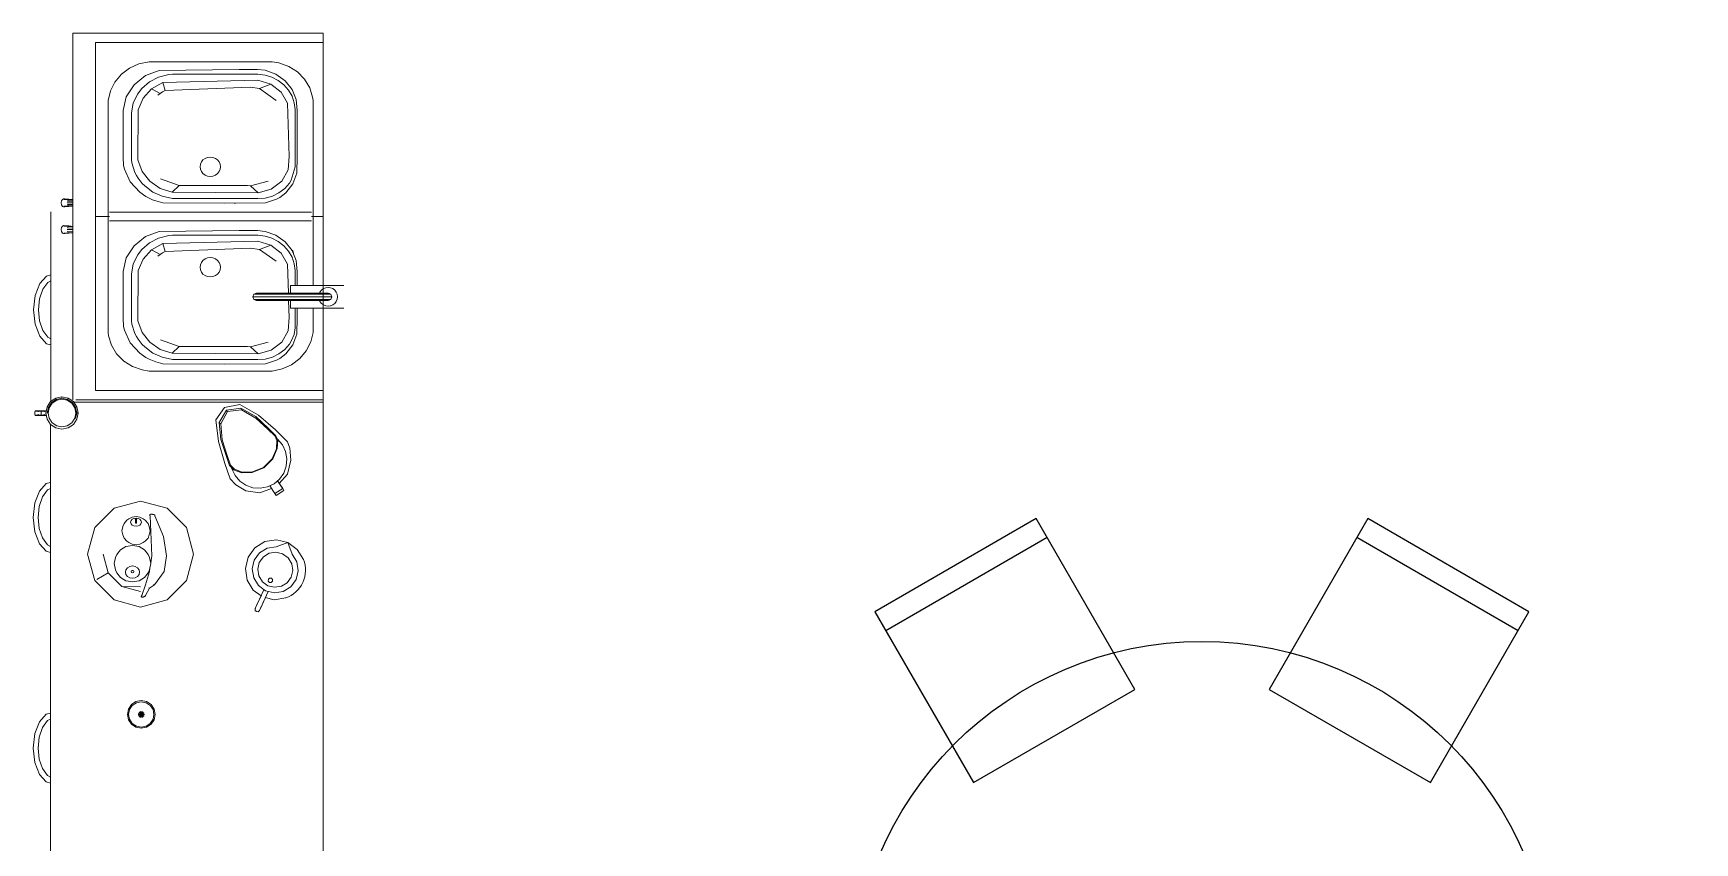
# Model space of a CAD drawing. Header units: millimetres. Extents: x 653176 to 972033, y 753746 to 925850.
# Drawn here: x 784274 to 788067, y 764545 to 766391 of the extents above; entities that cross this region are included whole.
import ezdxf

# ---------------------------------------------------------------- set-up
doc = ezdxf.new("R2010")
doc.units = ezdxf.units.MM
doc.header["$LTSCALE"] = 10
doc.layers.get('0').update_dxf_attribs({"color": 65, "lineweight": 25})
doc.layers.add('!обводка помещений', color=10, linetype='Continuous', lineweight=20)
doc.layers.add('Mebel', color=7, linetype='Continuous')

# ---------------------------------------------------------------- blocks, each defined once
blk = doc.blocks.new('m_131')
at = {"layer": '!обводка помещений', "lineweight": 13}
for p, q in [((-0.1, 3760), (-0.1, 204.8)), ((-622, 2098.6), (-622, 1097.2)), ((-647.6, 1895.6), (-632.4, 1912.7)), ((-640.5, 1882.4), (-629.1, 1898.1)), ((-632.4, 1912.7), (-622, 1915.4)), ((-629.1, 1898.1), (-622, 1901.7)), ((-661.6, 1835.5), (-657.9, 1868.3)), ((-657.9, 1868.3), (-647.6, 1895.6)), ((-650.4, 1835.5), (-647.8, 1860.6)), ((-647.8, 1860.6), (-640.5, 1882.4)), ((-657.9, 1802.6), (-661.6, 1835.5)), ((-647.8, 1810.4), (-650.4, 1835.5)), ((-647.6, 1775.4), (-657.9, 1802.6)), ((-640.5, 1788.5), (-647.8, 1810.4)), ((-629.1, 1772.8), (-640.5, 1788.5)), ((-437.3, 1781.2), (-427.1, 1788)), ((-426.1, 1785.6), (-435.5, 1779.3)), ((-427.1, 1788), (-415, 1790.4)), ((-415, 1787.8), (-426.1, 1785.6)), ((-415, 1790.4), (-402.9, 1788)), ((-403.9, 1785.6), (-415, 1787.8)), ((-394.5, 1779.3), (-403.9, 1785.6)), ((-402.9, 1788), (-392.6, 1781.2)), ((-632.4, 1758.2), (-647.6, 1775.4)), ((-632.4, 1758.2), (-622, 1755.6)), ((-622, 1769.2), (-629.1, 1772.8)), ((-446.6, 1758.8), (-444.2, 1770.9)), ((-444.2, 1746.7), (-446.6, 1758.8)), ((-444.2, 1770.9), (-437.3, 1781.2)), ((-437.3, 1736.4), (-444.2, 1746.7)), ((-444, 1758.8), (-441.7, 1769.9)), ((-441.7, 1747.7), (-444, 1758.8)), ((-435.5, 1779.3), (-441.7, 1769.9)), ((-435.5, 1738.3), (-441.7, 1747.7)), ((-422.3, 1758.8), (-415, 1758.8)), ((-415, 1758.8), (-421.7, 1761.6)), ((-421.7, 1756), (-415, 1758.8)), ((-415, 1758.8), (-420.1, 1764)), ((-420.1, 1753.6), (-415, 1758.8)), ((-415, 1758.8), (-417.8, 1765.5)), ((-417.8, 1752), (-415, 1758.8)), ((-415, 1758.8), (-415, 1766.1)), ((-412.2, 1765.5), (-415, 1758.8)), ((-415, 1758.8), (-409.8, 1764)), ((-408.2, 1761.6), (-415, 1758.8)), ((-415, 1758.8), (-407.7, 1758.8)), ((-415, 1758.8), (-408.2, 1756)), ((-415, 1758.8), (-409.8, 1753.6)), ((-415, 1758.8), (-412.2, 1752)), ((-415, 1758.8), (-415, 1751.5)), ((-394.5, 1779.3), (-388.2, 1769.9)), ((-388.2, 1747.7), (-394.5, 1738.3)), ((-392.6, 1781.2), (-385.7, 1770.9)), ((-385.7, 1746.7), (-392.6, 1736.4)), ((-386, 1758.8), (-388.2, 1769.9)), ((-386, 1758.8), (-388.2, 1747.7)), ((-385.7, 1770.9), (-383.3, 1758.8)), ((-383.3, 1758.8), (-385.7, 1746.7)), ((-427.1, 1729.6), (-437.3, 1736.4)), ((-426.1, 1732), (-435.5, 1738.3)), ((-415, 1727.2), (-427.1, 1729.6)), ((-415, 1729.8), (-426.1, 1732)), ((-403.9, 1732), (-415, 1729.8)), ((-402.9, 1729.6), (-415, 1727.2)), ((-394.5, 1738.3), (-403.9, 1732)), ((-392.6, 1736.4), (-402.9, 1729.6)), ((-155.1, 1521.4), (-152.3, 1524.3)), ((-155.1, 1521.4), (-154.9, 1517.4)), ((-154.9, 1517.4), (-135.1, 1474.2)), ((-154.9, 1517.4), (-154.6, 1516.7)), ((-152.3, 1524.3), (-148.3, 1524.5)), ((-148.3, 1524.5), (-145.4, 1521.8)), ((-145.4, 1521.8), (-143.1, 1516.9)), ((-144.7, 1520.2), (-141.1, 1512.6)), ((-521.3, 1453.4), (-477, 1497.7)), ((-521.3, 1453.4), (-477, 1497.7)), ((-477, 1497.7), (-416.5, 1513.9)), ((-477, 1497.7), (-416.5, 1513.9)), ((-416.5, 1513.9), (-356, 1497.7)), ((-416.5, 1513.9), (-356, 1497.7)), ((-414.9, 1489.6), (-414.7, 1490.5)), ((-414.7, 1489.6), (-414.9, 1489.6)), ((-414.9, 1489.6), (-414.6, 1488.6)), ((-414.7, 1490.5), (-414.4, 1490.9)), ((-414.3, 1490.5), (-414.7, 1490.5)), ((-414.7, 1490.5), (-414.7, 1489.2)), ((-414.7, 1489.2), (-414.3, 1489.6)), ((-414.7, 1489.2), (-414, 1487.6)), ((-414.6, 1488.6), (-414.4, 1488.5)), ((-414, 1487.6), (-414.6, 1488.6)), ((-414.6, 1488.6), (-414.4, 1488.6)), ((-414.4, 1490.9), (-414, 1491.2)), ((-414.3, 1490.5), (-414.1, 1490.9)), ((-413.8, 1490.5), (-414.3, 1490.5)), ((-414.3, 1489.6), (-413.8, 1490.5)), ((-414.3, 1489.6), (-414.3, 1490.5)), ((-413.8, 1489.9), (-414.3, 1489.6)), ((-414.3, 1489.6), (-413.7, 1488)), ((-414.1, 1490.9), (-413.8, 1490.5)), ((-414.1, 1488), (-413.5, 1487.6)), ((-414.1, 1488), (-413.9, 1487.6)), ((-413.7, 1488), (-414.1, 1488)), ((-414, 1491.2), (-412, 1491.5)), ((-414, 1487.6), (-405.6, 1463)), ((-413.9, 1487.6), (-414, 1487.6)), ((-412, 1491.5), (-413.9, 1491.2)), ((-413.7, 1489.6), (-413.9, 1489.6)), ((-413.5, 1487.6), (-413.9, 1487.6)), ((-413.8, 1490.5), (-413.7, 1489.6)), ((-413.7, 1491.2), (-412, 1491.5)), ((-412, 1491.5), (-413.5, 1491.2)), ((-412.8, 1487.6), (-413.5, 1487.6)), ((-413.5, 1486.1), (-412.3, 1486.1)), ((-412, 1491.5), (-412.7, 1491.2)), ((-412.3, 1491.2), (-412, 1491.5)), ((-410.7, 1491.2), (-412, 1491.5)), ((-412, 1491.5), (-410.9, 1491.2)), ((-411.5, 1491.2), (-412, 1491.5)), ((-412, 1491.5), (-410.7, 1491.2)), ((-412, 1491.5), (-411.1, 1491.2)), ((-412, 1491.5), (-411.9, 1491.2)), ((-410, 1490.9), (-410.7, 1491.2)), ((-410.7, 1491.2), (-409.9, 1490.9)), ((-410.5, 1490.2), (-409.7, 1490.2)), ((-410.4, 1490.8), (-409.6, 1490.5)), ((-410, 1490.9), (-408.7, 1490.5)), ((-409.7, 1490.2), (-409.4, 1490.2)), ((-408.7, 1490.5), (-406.7, 1489.6)), ((-406.9, 1489.6), (-408.2, 1489.9)), ((-406.9, 1489.6), (-407.9, 1489.6)), ((-407.1, 1489.7), (-406.9, 1489.6)), ((-406.9, 1489.6), (-405.7, 1487.6)), ((-406.7, 1489.6), (-406.9, 1489.6)), ((-406.7, 1489.6), (-406.8, 1489.5)), ((-405.7, 1487.6), (-406.7, 1489.6)), ((-406.1, 1488), (-406.5, 1488)), ((-406.3, 1487.6), (-406.1, 1488)), ((-406.3, 1487.6), (-405.7, 1487.6)), ((-405.7, 1487.6), (-406.1, 1488)), ((-405.7, 1487.6), (-396.4, 1470.7)), ((-356, 1497.7), (-311.8, 1453.4)), ((-356, 1497.7), (-311.7, 1453.4)), ((-159.3, 1475.3), (-141.5, 1488.2)), ((-154.6, 1516.7), (-153.9, 1515.1)), ((-150.9, 1508.7), (-140.7, 1486.4)), ((-143.1, 1516.9), (-125.4, 1478.4)), ((-140.1, 1510.2), (-135.8, 1500.9)), ((-131.8, 1492.3), (-111.7, 1497.1)), ((-131.1, 1476.6), (-111.1, 1481.4)), ((-111.7, 1497.1), (-85.3, 1493)), ((-111.1, 1481.4), (-90.8, 1478.1)), ((-537.5, 1392.9), (-521.3, 1453.4)), ((-537.5, 1392.9), (-521.3, 1453.4)), ((-516.8, 1450.8), (-490.5, 1435.6)), ((-490.5, 1435.6), (-459.2, 1466.9)), ((-470.9, 1435.7), (-462.5, 1446.7)), ((-462.5, 1446.7), (-449.9, 1454)), ((-459.2, 1466.9), (-416.5, 1478.3)), ((-459.2, 1466.9), (-416.5, 1467.9)), ((-449.9, 1454), (-435, 1456.6)), ((-449.9, 1439.3), (-446.4, 1443.8)), ((-446.4, 1443.8), (-441.2, 1446.9)), ((-441.2, 1446.9), (-435, 1448)), ((-435, 1456.6), (-420.1, 1454)), ((-435, 1448), (-428.9, 1446.9)), ((-428.9, 1446.9), (-423.6, 1443.8)), ((-423.6, 1443.8), (-420.1, 1439.3)), ((-420.1, 1454), (-407.5, 1446.7)), ((-407.5, 1446.7), (-399.1, 1435.7)), ((-405.6, 1463), (-396.4, 1432.6)), ((-397.4, 1470.3), (-396.4, 1470.7)), ((-396.4, 1470.7), (-384.5, 1463)), ((-384.5, 1463), (-387.6, 1463)), ((-384.5, 1463), (-362.5, 1432.6)), ((-311.8, 1453.4), (-295.6, 1392.9)), ((-311.7, 1453.4), (-295.5, 1392.9)), ((-177.4, 1426.2), (-173.2, 1452.5)), ((-173.2, 1452.5), (-159.3, 1475.3)), ((-161.6, 1426.8), (-158.4, 1447)), ((-158.4, 1447), (-147.7, 1464.5)), ((-149.1, 1427.2), (-146.6, 1442.7)), ((-147.7, 1464.5), (-131.1, 1476.6)), ((-146.6, 1442.7), (-138.5, 1456)), ((-138.5, 1456), (-125.8, 1465.2)), ((-125.8, 1465.2), (-110.6, 1468.8)), ((-122.3, 1457.5), (-125, 1454.5)), ((-125, 1454.5), (-124.8, 1450.5)), ((-124.8, 1450.5), (-121.9, 1447.8)), ((-118.2, 1457.6), (-122.3, 1457.5)), ((-121.9, 1447.8), (-117.9, 1447.9)), ((-115.3, 1454.9), (-118.2, 1457.6)), ((-117.9, 1447.9), (-115.1, 1450.9)), ((-115.1, 1450.9), (-115.3, 1454.9)), ((-110.6, 1468.8), (-95.2, 1466.4)), ((-95.2, 1466.4), (-81.8, 1458.2)), ((-90.8, 1478.1), (-73.3, 1467.4)), ((-81.8, 1458.2), (-72.7, 1445.5)), ((-73.3, 1467.4), (-61.3, 1450.8)), ((-72.7, 1445.5), (-69, 1430.3)), ((-61.3, 1450.8), (-56.5, 1430.8)), ((-490.5, 1435.6), (-501.9, 1392.9)), ((-477.1, 1414.8), (-473.9, 1428.8)), ((-473.9, 1400.8), (-477.1, 1414.8)), ((-473.9, 1428.8), (-470.9, 1435.7)), ((-451.1, 1433.9), (-449.9, 1439.3)), ((-449.9, 1428.6), (-451.1, 1433.9)), ((-446.4, 1424), (-449.9, 1428.6)), ((-441.2, 1421), (-446.4, 1424)), ((-435, 1419.9), (-441.2, 1421)), ((-437.3, 1434.9), (-438.2, 1432.9)), ((-438.2, 1432.9), (-437.3, 1431)), ((-438.2, 1432.9), (-438.2, 1432.3)), ((-435, 1435.7), (-437.3, 1434.9)), ((-437.3, 1431), (-435, 1430.2)), ((-437.3, 1431), (-437.3, 1430.3)), ((-432.8, 1434.9), (-435, 1435.7)), ((-435, 1430.2), (-432.8, 1431)), ((-435, 1430.2), (-435, 1429.5)), ((-428.9, 1421), (-435, 1419.9)), ((-431.9, 1432.9), (-432.8, 1434.9)), ((-432.8, 1431), (-431.9, 1432.9)), ((-432.8, 1431), (-432.8, 1430.3)), ((-431.9, 1432.9), (-431.9, 1432.3)), ((-423.6, 1424), (-428.9, 1421)), ((-420.1, 1428.6), (-423.6, 1424)), ((-420.1, 1439.3), (-418.9, 1433.9)), ((-418.9, 1433.9), (-420.1, 1428.6)), ((-399.1, 1435.7), (-396.1, 1428.8)), ((-396.4, 1432.6), (-395.3, 1425)), ((-396.1, 1428.8), (-392.9, 1414.8)), ((-392.9, 1414.8), (-396.1, 1400.8)), ((-393.4, 1412.8), (-390.9, 1396.8)), ((-362.5, 1432.6), (-357.3, 1396.8)), ((-171.2, 1400.2), (-177.4, 1426.2)), ((-156.9, 1406.8), (-161.6, 1426.8)), ((-144.8, 1390.2), (-156.9, 1406.8)), ((-145.5, 1412), (-149.1, 1427.2)), ((-136.3, 1399.4), (-145.5, 1412)), ((-71.5, 1414.9), (-79.7, 1401.6)), ((-69, 1430.3), (-71.5, 1414.9)), ((-59.7, 1410.5), (-70.5, 1393)), ((-56.5, 1430.8), (-59.7, 1410.5)), ((-44.9, 1405.1), (-58.9, 1382.3)), ((-657.9, 1342.1), (-647.6, 1369.4)), ((-647.6, 1369.4), (-632.4, 1386.5)), ((-640.5, 1356.2), (-629.1, 1371.9)), ((-632.4, 1386.5), (-622, 1389.2)), ((-629.1, 1371.9), (-622, 1375.5)), ((-521.3, 1332.4), (-537.5, 1392.9)), ((-521.3, 1332.4), (-537.5, 1392.9)), ((-470.9, 1393.9), (-473.9, 1400.8)), ((-462.5, 1382.9), (-470.9, 1393.9)), ((-449.9, 1375.6), (-462.5, 1382.9)), ((-435, 1373), (-449.9, 1375.6)), ((-448, 1363.5), (-443, 1366.7)), ((-443, 1366.7), (-435.7, 1370.4)), ((-435.7, 1370.4), (-427, 1371.7)), ((-420.1, 1375.6), (-435, 1373)), ((-427, 1371.7), (-418.3, 1370.4)), ((-407.5, 1382.9), (-420.1, 1375.6)), ((-418.3, 1370.4), (-410.9, 1366.7)), ((-410.9, 1366.7), (-406, 1363.5)), ((-399.1, 1393.9), (-407.5, 1382.9)), ((-396.1, 1400.8), (-399.1, 1393.9)), ((-390.9, 1396.8), (-394.9, 1305.6)), ((-357.3, 1396.8), (-364.4, 1352.5)), ((-295.6, 1392.9), (-311.8, 1332.4)), ((-295.5, 1392.9), (-311.7, 1332.4)), ((-155.5, 1378.6), (-171.2, 1400.2)), ((-132.8, 1364.6), (-155.5, 1378.6)), ((-127.3, 1379.4), (-144.8, 1390.2)), ((-123, 1391.2), (-136.3, 1399.4)), ((-107, 1376.2), (-127.3, 1379.4)), ((-107.5, 1388.7), (-123, 1391.2)), ((-92.3, 1392.4), (-107.5, 1388.7)), ((-80.5, 1366.6), (-107, 1376.2)), ((-80.5, 1366.6), (-106.4, 1360.4)), ((-79.7, 1401.6), (-92.3, 1392.4)), ((-70.5, 1393), (-80.5, 1366.6)), ((-58.9, 1382.3), (-80.5, 1366.6)), ((-661.6, 1309.3), (-657.9, 1342.1)), ((-650.4, 1309.3), (-647.8, 1334.4)), ((-647.8, 1334.4), (-640.5, 1356.2)), ((-477, 1288.1), (-521.3, 1332.4)), ((-477, 1288.1), (-521.3, 1332.4)), ((-459.1, 1339.6), (-456.7, 1348.9)), ((-456.7, 1330.3), (-459.1, 1339.6)), ((-456.7, 1348.9), (-454.4, 1356.3)), ((-454.4, 1323), (-456.7, 1330.3)), ((-454.4, 1356.3), (-448, 1363.5)), ((-435.7, 1326.7), (-431.7, 1328.7)), ((-431.7, 1328.7), (-427, 1329.4)), ((-427, 1329.4), (-422.3, 1328.7)), ((-422.3, 1328.7), (-418.3, 1326.7)), ((-406, 1363.5), (-399.6, 1356.3)), ((-399.6, 1356.3), (-397.3, 1348.9)), ((-397.3, 1330.3), (-399.6, 1323)), ((-397.3, 1348.9), (-394.9, 1339.6)), ((-394.9, 1339.6), (-397.3, 1330.3)), ((-364.4, 1352.5), (-383.9, 1305.6)), ((-311.8, 1332.4), (-356, 1288.1)), ((-311.7, 1332.4), (-356, 1288.1)), ((-106.4, 1360.4), (-132.8, 1364.6)), ((-657.9, 1276.4), (-661.6, 1309.3)), ((-647.8, 1284.2), (-650.4, 1309.3)), ((-448, 1315.7), (-454.4, 1323)), ((-443, 1312.6), (-448, 1315.7)), ((-435.7, 1308.9), (-443, 1312.6)), ((-439.3, 1320.2), (-438.3, 1323.7)), ((-438.3, 1316.6), (-439.3, 1320.2)), ((-438.3, 1323.7), (-435.7, 1326.7)), ((-435.7, 1313.6), (-438.3, 1316.6)), ((-431.7, 1311.6), (-435.7, 1313.6)), ((-427, 1307.6), (-435.7, 1308.9)), ((-427, 1310.9), (-431.7, 1311.6)), ((-428.6, 1312.3), (-428.1, 1314.5)), ((-428.1, 1312.6), (-428.6, 1312.3)), ((-428.6, 1312.3), (-428.1, 1311.9)), ((-428.1, 1320.6), (-428.5, 1322)), ((-428.1, 1322.8), (-427.8, 1321.1)), ((-427.9, 1318.7), (-428.1, 1320.6)), ((-428.1, 1314.5), (-427.9, 1316.7)), ((-427.8, 1314.8), (-428.1, 1312.6)), ((-428.1, 1312.6), (-427, 1312.7)), ((-428.1, 1311.9), (-427, 1311.8)), ((-427.9, 1316.7), (-427.9, 1318.7)), ((-427.8, 1321.1), (-427.6, 1319.1)), ((-427.6, 1317), (-427.8, 1314.8)), ((-427.6, 1319.1), (-427.6, 1317)), ((-427, 1312.7), (-427, 1323.1)), ((-427, 1312.7), (-425.8, 1312.6)), ((-427, 1311.8), (-425.8, 1311.9)), ((-422.3, 1311.6), (-427, 1310.9)), ((-418.3, 1308.9), (-427, 1307.6)), ((-426.3, 1319.1), (-426.2, 1321.1)), ((-426.3, 1317), (-426.3, 1319.1)), ((-426.2, 1314.8), (-426.3, 1317)), ((-426.2, 1321.1), (-425.9, 1322.8)), ((-425.8, 1312.6), (-426.2, 1314.8)), ((-426.1, 1318.7), (-425.8, 1320.6)), ((-426.1, 1316.7), (-426.1, 1318.7)), ((-425.8, 1314.5), (-426.1, 1316.7)), ((-425.8, 1320.6), (-425.5, 1322)), ((-425.4, 1312.3), (-425.8, 1314.5)), ((-425.8, 1312.6), (-425.4, 1312.3)), ((-425.8, 1311.9), (-425.4, 1312.3)), ((-418.3, 1313.6), (-422.3, 1311.6)), ((-418.3, 1326.7), (-415.6, 1323.7)), ((-415.6, 1316.6), (-418.3, 1313.6)), ((-410.9, 1312.6), (-418.3, 1308.9)), ((-415.6, 1323.7), (-414.7, 1320.2)), ((-414.7, 1320.2), (-415.6, 1316.6)), ((-406, 1315.7), (-410.9, 1312.6)), ((-399.6, 1323), (-406, 1315.7)), ((-395.3, 1305.6), (-395.4, 1303.7)), ((-395.4, 1303.7), (-395.3, 1305.6)), ((-395.4, 1303.7), (-395, 1303.4)), ((-395.3, 1305.6), (-395.3, 1305.6)), ((-395.3, 1305.6), (-395.3, 1305.6)), ((-395.1, 1303.4), (-395.1, 1303.1)), ((-394, 1302.8), (-395.1, 1303.1)), ((-395.1, 1303.1), (-394.5, 1302.6)), ((-394.5, 1302.6), (-393.8, 1302.6)), ((-394.5, 1302.6), (-394.3, 1302.5)), ((-394.2, 1302.4), (-394.3, 1302.5)), ((-394.3, 1302.5), (-394.2, 1302.4)), ((-393.7, 1302.2), (-394.2, 1302.4)), ((-393.7, 1302.2), (-393, 1302.1)), ((-393, 1302.1), (-393.7, 1302.2)), ((-393.5, 1302.2), (-393, 1302.1)), ((-393, 1302.1), (-393.1, 1302.2)), ((-393, 1302.1), (-389.6, 1302.2)), ((-391.6, 1302.2), (-393, 1302.1)), ((-393, 1302.1), (-391.1, 1302.2)), ((-393, 1302.1), (-392.7, 1302.2)), ((-389.6, 1302.2), (-388.2, 1302.5)), ((-388.5, 1302.6), (-389.1, 1302.5)), ((-387.5, 1302.6), (-388.3, 1302.5)), ((-386.9, 1302.8), (-387.5, 1302.6)), ((-386.2, 1303), (-386.9, 1302.8)), ((-386.2, 1303), (-385.1, 1303.5)), ((-384.7, 1303.7), (-385.2, 1303.5)), ((-384.8, 1303.8), (-384.7, 1303.7)), ((-384.7, 1303.8), (-384.4, 1303.9)), ((-384.7, 1303.7), (-384.7, 1303.8)), ((-384.4, 1303.9), (-383.7, 1305.6)), ((-383.7, 1305.6), (-384.2, 1305.6)), ((-647.6, 1249.2), (-657.9, 1276.4)), ((-640.5, 1262.3), (-647.8, 1284.2)), ((-629.1, 1246.6), (-640.5, 1262.3)), ((-416.5, 1271.9), (-477, 1288.1)), ((-416.5, 1271.9), (-477, 1288.1)), ((-356, 1288.1), (-416.5, 1271.9)), ((-356, 1288.1), (-416.5, 1271.9)), ((-176, 1248.6), (-144.5, 1253.1)), ((-144.5, 1253.1), (-117.4, 1243.4)), ((-109.9, 1255.1), (-121.3, 1237.4)), ((-107, 1259.5), (-109.9, 1255.1)), ((-109.9, 1255.1), (-92.2, 1243.7)), ((-89.4, 1248.1), (-107, 1259.5)), ((-632.4, 1232), (-647.6, 1249.2)), ((-632.4, 1232), (-622, 1229.4)), ((-622, 1243), (-629.1, 1246.6)), ((-224.1, 1186.5), (-211.9, 1221.5)), ((-211.9, 1221.5), (-199.4, 1235.2)), ((-200.7, 1213.6), (-189.8, 1226.4)), ((-199.4, 1235.2), (-176, 1248.6)), ((-189.8, 1226.4), (-176, 1235.9)), ((-176, 1235.9), (-160.3, 1241.5)), ((-160.3, 1241.5), (-143.5, 1242.8)), ((-143.5, 1242.8), (-127, 1239.8)), ((-127, 1239.8), (-111.9, 1232.6)), ((-121.3, 1237.4), (-119.5, 1236.2)), ((-111.9, 1232.6), (-99.1, 1221.8)), ((-103.7, 1226), (-105.5, 1227.2)), ((-92.2, 1243.7), (-103.7, 1226)), ((-95.1, 1239.2), (-103.7, 1226)), ((-103.7, 1226), (-100.5, 1230.8)), ((-81, 1210.5), (-100, 1231.6)), ((-99.1, 1221.8), (-89.6, 1208)), ((-92.2, 1243.7), (-95.1, 1239.2)), ((-93.3, 1242), (-92.2, 1243.7)), ((-92.2, 1243.7), (-89.4, 1248.1)), ((-239, 1136.3), (-224.1, 1186.5)), ((-213.8, 1190.8), (-221.5, 1167.8)), ((-218.8, 1167.7), (-211.5, 1190)), ((-204.2, 1200.7), (-213.8, 1190.8)), ((-211.5, 1190), (-202.1, 1199.5)), ((-208.3, 1196.5), (-207.9, 1198.4)), ((-207.9, 1198.4), (-200.7, 1213.6)), ((-185.8, 1207.3), (-204.2, 1200.7)), ((-202.1, 1199.5), (-184.4, 1205.9)), ((-161.8, 1207), (-185.8, 1207.3)), ((-184.4, 1205.9), (-161.4, 1205.6)), ((-135.4, 1196.2), (-161.8, 1207)), ((-161.4, 1205.6), (-135.9, 1195.2)), ((-135.9, 1195.2), (-116, 1175.3)), ((-114.8, 1175.6), (-135.4, 1196.2)), ((-89.6, 1208), (-84, 1192.2)), ((-84, 1192.2), (-82.7, 1175.4)), ((-73.3, 1178.6), (-81, 1210.5)), ((-76.2, 1151.6), (-73.3, 1178.6)), ((-221.5, 1167.8), (-233.1, 1131.2)), ((-230, 1132.5), (-218.8, 1167.7)), ((-116, 1175.3), (-106.5, 1152.8)), ((-105, 1152.3), (-114.8, 1175.6)), ((-106.5, 1152.8), (-105.2, 1133.8)), ((-103.6, 1132.6), (-105, 1152.3)), ((-92.9, 1143.8), (-103.7, 1131)), ((-85.7, 1158.9), (-92.9, 1143.8)), ((-82.7, 1175.4), (-85.7, 1158.9)), ((-81.5, 1137.1), (-76.2, 1151.6)), ((-610.1, 1105.2), (-622.1, 1097.2)), ((-618.4, 1093.5), (-608.1, 1100.3)), ((-596.1, 1108), (-610.1, 1105.2)), ((-608.1, 1100.3), (-596.1, 1102.7)), ((-582, 1105.2), (-596.1, 1108)), ((-596.1, 1102.7), (-584, 1100.3)), ((-584, 1100.3), (-573.7, 1093.5)), ((-570, 1097.2), (-582, 1105.2)), ((-239, 1136.3), (-244.4, 1086.6)), ((-233.1, 1131.2), (-236.8, 1092.9)), ((-233.6, 1095.5), (-230, 1132.5)), ((-153.7, 1079.4), (-125.4, 1105.5)), ((-126.2, 1107.7), (-153.5, 1082.6)), ((-108.5, 1109.6), (-147.6, 1075.7)), ((-109.7, 1124.1), (-126.2, 1107.7)), ((-125.4, 1105.5), (-108.3, 1122.5)), ((-105.2, 1133.8), (-109.7, 1124.1)), ((-81.5, 1137.1), (-108.5, 1109.6)), ((-108.3, 1122.5), (-103.6, 1132.6)), ((-103.7, 1131), (-104.6, 1130.5)), ((-658, 1071.3), (-657.9, 1074)), ((-657.9, 1068.7), (-658, 1071.3)), ((-657.9, 1074), (-657.4, 1075.9)), ((-657.4, 1066.8), (-657.9, 1068.7)), ((-657.4, 1075.9), (-656.7, 1076.6)), ((-656.7, 1066.1), (-657.4, 1066.8)), ((-656.7, 1076.6), (-650.1, 1076.6)), ((-655, 1066.1), (-656.7, 1066.1)), ((-650.5, 1075.9), (-655.5, 1075.9)), ((-655.5, 1066.8), (-650.5, 1066.8)), ((-650.1, 1066.1), (-655, 1066.1)), ((-650.7, 1074), (-650.5, 1075.9)), ((-650.5, 1066.8), (-650.7, 1068.7)), ((-650.1, 1076.6), (-650.5, 1075.9)), ((-650.5, 1075.9), (-643.6, 1075.9)), ((-643.6, 1066.8), (-650.5, 1066.8)), ((-650.5, 1066.8), (-650.1, 1066.1)), ((-643.6, 1076.6), (-650.1, 1076.6)), ((-650.1, 1066.1), (-643.6, 1066.1)), ((-643.6, 1076.6), (-637, 1076.6)), ((-643.6, 1075.9), (-643.6, 1076.6)), ((-643.6, 1075.9), (-643.6, 1066.8)), ((-636.7, 1075.9), (-643.6, 1075.9)), ((-643.6, 1066.8), (-636.7, 1066.8)), ((-643.6, 1066.1), (-643.6, 1066.8)), ((-637, 1066.1), (-643.6, 1066.1)), ((-637, 1076.6), (-631.8, 1076.6)), ((-637, 1076.6), (-636.7, 1075.9)), ((-636.7, 1066.8), (-637, 1066.1)), ((-637, 1066.1), (-631.9, 1066.1)), ((-631.9, 1075.9), (-636.7, 1075.9)), ((-636.7, 1075.9), (-636.4, 1074)), ((-636.7, 1066.8), (-636.4, 1068.7)), ((-632, 1066.8), (-636.7, 1066.8)), ((-630.1, 1085.3), (-632.9, 1071.2)), ((-632.9, 1071.2), (-632.8, 1071.3)), ((-632.9, 1071.2), (-630.1, 1057.1)), ((-632.8, 1071.3), (-632.6, 1072.4)), ((-632.2, 1067.6), (-632, 1066.8)), ((-632, 1066.8), (-632, 1066.5)), ((-622.1, 1097.2), (-630.1, 1085.3)), ((-629.7, 1071.2), (-627.1, 1058.3)), ((-627.6, 1071.2), (-625.2, 1083.2)), ((-625.2, 1059.1), (-627.6, 1071.2)), ((-625.2, 1083.2), (-618.4, 1093.5)), ((-573.7, 1093.5), (-566.9, 1083.2)), ((-562, 1085.3), (-570, 1097.2)), ((-566.9, 1083.2), (-564.5, 1071.2)), ((-564.5, 1071.2), (-566.9, 1059.1)), ((-565, 1084), (-562.4, 1071.2)), ((-562.4, 1071.2), (-565, 1058.3)), ((-562.4, 1071.2), (-560.7, 1071.2)), ((-559.2, 1071.2), (-562, 1085.3)), ((-562, 1057.1), (-559.2, 1071.2)), ((-244.4, 1086.6), (-225.1, 1058.2)), ((-236.8, 1092.9), (-233.6, 1095.5)), ((-236.8, 1092.9), (-220.8, 1064.3)), ((-218.2, 1068), (-233.6, 1095.5)), ((-220.8, 1064.3), (-218.2, 1068)), ((-220.8, 1064.3), (-187.5, 1060.3)), ((-186.1, 1064.2), (-218.2, 1068)), ((-190.2, 1051.6), (-147.6, 1075.7)), ((-187.5, 1060.3), (-153.7, 1079.4)), ((-187.5, 1060.3), (-186.1, 1064.2)), ((-153.5, 1082.6), (-186.1, 1064.2)), ((-630.1, 1057.1), (-622.1, 1045.1)), ((-627.1, 1058.3), (-628.7, 1057.6)), ((-627.1, 1058.3), (-619.8, 1047.4)), ((-618.4, 1048.8), (-625.2, 1059.1)), ((-622.1, 1045.1), (-610.1, 1037.1)), ((-621.3, 1044.6), (-621.3, 611.9)), ((-619.8, 1047.4), (-621, 1046.2)), ((-619.8, 1047.4), (-608.9, 1040.1)), ((-608.1, 1042), (-618.4, 1048.8)), ((-610.1, 1037.1), (-596.1, 1034.3)), ((-608.9, 1040.1), (-609.6, 1038.5)), ((-608.9, 1040.1), (-596.1, 1037.5)), ((-596.1, 1039.6), (-608.1, 1042)), ((-584, 1042), (-596.1, 1039.6)), ((-596.1, 1037.5), (-583.2, 1040.1)), ((-596.1, 1037.5), (-596.1, 1035.8)), ((-596.1, 1034.3), (-582, 1037.1)), ((-573.7, 1048.8), (-584, 1042)), ((-583.2, 1040.1), (-572.3, 1047.4)), ((-583.2, 1040.1), (-582.5, 1038.5)), ((-582, 1037.1), (-570, 1045.1)), ((-566.9, 1059.1), (-573.7, 1048.8)), ((-572.3, 1047.4), (-565, 1058.3)), ((-572.3, 1047.4), (-571.1, 1046.2)), ((-571, 204.8), (-571, 1040.9)), ((-570, 1045.1), (-562, 1057.1)), ((-569.4, 1046.1), (-0.1, 1046.1)), ((-565, 1058.3), (-563.4, 1057.6)), ((-564.5, 1040.9), (-0.1, 1040.9)), ((-225.1, 1058.2), (-190.2, 1051.6)), ((-0.1, 831.6), (-0.1, 1046.1)), ((-519.8, 1020), (-0.1, 1020)), ((-519.8, 1020), (-519.8, 622.5)), ((-519.8, 613.1), (-519.8, 1020)), ((-471.3, 936), (-455.1, 952.6)), ((-455.1, 952.6), (-435.2, 965.1)), ((-435.2, 965.1), (-412.8, 973)), ((-412.8, 973), (-397, 975.4)), ((-404.5, 944.3), (-397.2, 948.3)), ((-397.2, 948.3), (-389.6, 951.7)), ((-397, 975.4), (-116.4, 975.4)), ((-389.6, 951.7), (-381.7, 954.6)), ((-381.7, 954.6), (-365.5, 958.7)), ((-367.2, 943.9), (-344, 948.8)), ((-365.5, 958.7), (-224.7, 959.8)), ((-344, 948.8), (-269.5, 948.8)), ((-269.5, 948.8), (-148.6, 949.4)), ((-224.7, 959.8), (-131.7, 959.1)), ((-148.6, 949.4), (-131.8, 948.1)), ((-131.7, 959.1), (-106.3, 950.8)), ((-116.4, 975.4), (-93.2, 970.6)), ((-106.3, 950.8), (-98.6, 946.5)), ((-93.2, 970.6), (-71.7, 960.9)), ((-71.7, 960.9), (-53, 947)), ((-646.8, 895.8), (-631.7, 913)), ((-631.7, 913), (-621.3, 915.6)), ((-489.6, 894.7), (-483, 916.4)), ((-483, 916.4), (-471.3, 936)), ((-453.3, 881.8), (-440, 910.9)), ((-440, 910.9), (-418.1, 934.9)), ((-418.1, 934.9), (-404.5, 944.3)), ((-417.6, 909), (-412.6, 914.8)), ((-412.6, 914.8), (-407.2, 920.3)), ((-407.2, 920.3), (-388.6, 934.3)), ((-395.7, 909.5), (-372.1, 925.9)), ((-388.6, 934.3), (-367.2, 943.9)), ((-372.1, 925.9), (-344.4, 934.9)), ((-328.5, 919.7), (-371.3, 904.1)), ((-344.4, 934.9), (-148.3, 936.2)), ((-344.4, 934.9), (-328.5, 919.7)), ((-328.5, 919.7), (-172.5, 919.7)), ((-172.5, 919.7), (-165.4, 920.2)), ((-148.3, 936.2), (-165.4, 920.2)), ((-165.4, 920.2), (-125.4, 909.3)), ((-118.4, 928), (-148.3, 936.2)), ((-131.8, 948.1), (-115.7, 943.7)), ((-94.3, 909.5), (-118.4, 928)), ((-115.7, 943.7), (-100.6, 936.3)), ((-100.6, 936.3), (-87.6, 926.2)), ((-98.6, 946.5), (-84.7, 935.8)), ((-87.6, 926.2), (-76.9, 913.9)), ((-84.7, 935.8), (-68.8, 915.4)), ((-76.9, 913.9), (-72.6, 907)), ((-68.8, 915.4), (-60, 891.5)), ((-53, 947), (-38.2, 929.4)), ((-38.2, 929.4), (-28, 909.1)), ((-657.2, 868.6), (-646.8, 895.8)), ((-647.1, 860.8), (-639.7, 882.7)), ((-639.7, 882.7), (-628.4, 898.4)), ((-628.4, 898.4), (-621.3, 902)), ((-490.6, 887.2), (-489.6, 894.7)), ((-490.6, 622.5), (-490.6, 887.2)), ((-456.4, 854.8), (-455.2, 874.1)), ((-455.2, 874.1), (-453.3, 881.8)), ((-436.3, 868.1), (-429.4, 889.5)), ((-429.4, 889.5), (-426, 896.3)), ((-426, 896.3), (-422, 902.8)), ((-422.7, 861.1), (-413.1, 887.2)), ((-422, 902.8), (-417.6, 909)), ((-413.1, 887.2), (-395.7, 909.5)), ((-79.8, 883.5), (-94.3, 909.5)), ((-77.3, 853.5), (-79.8, 883.5)), ((-72.6, 907), (-66.3, 892.2)), ((-66.3, 892.2), (-63.3, 876.6)), ((-63.3, 876.6), (-63.6, 860.7)), ((-60, 891.5), (-59.2, 852.7)), ((-28, 909.1), (-22.8, 887.2)), ((-22.8, 887.2), (-22.8, 831.6)), ((-660.9, 835.8), (-657.2, 868.6)), ((-657.2, 802.9), (-660.9, 835.8)), ((-649.6, 835.8), (-647.1, 860.8)), ((-647.1, 810.7), (-649.6, 835.8)), ((-456.4, 748.4), (-456.4, 854.8)), ((-437.5, 860.7), (-436.3, 868.1)), ((-437.5, 753.9), (-437.5, 860.7)), ((-421.7, 746.4), (-422.7, 861.1)), ((-78.6, 814.5), (-77.3, 853.5)), ((-63.6, 860.7), (-63.6, 831.6)), ((-59.2, 852.7), (-59.2, 831.6)), ((-646.8, 775.7), (-657.2, 802.9)), ((-639.7, 788.8), (-647.1, 810.7)), ((-160.5, 806), (-158, 812.1)), ((-160.5, 806), (-146.9, 806)), ((-158, 800), (-160.5, 806)), ((-158, 812.1), (-151.9, 814.6)), ((-158, 812.1), (-144.8, 812.1)), ((-158, 800), (-151.9, 797.5)), ((-144.8, 800), (-158, 800)), ((-151.9, 814.6), (-130.6, 814.6)), ((-151.9, 797.5), (-139.7, 797.5)), ((-146.9, 806), (-136.9, 806)), ((-144.8, 812.1), (-135, 812.1)), ((-135, 800), (-144.8, 800)), ((-139.7, 797.5), (-130.6, 797.4)), ((-136.9, 806), (-110.4, 806)), ((-135, 812.1), (-109.3, 812.1)), ((-109.3, 800), (-135, 800)), ((-130.6, 814.6), (-119.4, 814.6)), ((-130.6, 797.4), (-106.6, 797.4)), ((-119.4, 814.6), (-92.5, 814.6)), ((-110.4, 806), (-94.9, 806)), ((-109.3, 812.1), (-94.2, 812)), ((-94.2, 799.9), (-109.3, 800)), ((-106.6, 797.4), (-92.6, 797.4)), ((-94.9, 806), (-78.5, 806)), ((-94.2, 812), (-78.3, 812)), ((-78.3, 799.9), (-94.2, 799.9)), ((-92.6, 797.4), (-77.7, 797.4)), ((-92.5, 814.6), (-77.7, 814.5)), ((-81.2, 731.8), (-79.1, 797.4)), ((-78.5, 806), (-61.9, 806)), ((-78.3, 812), (-62.1, 812)), ((-62.1, 799.9), (-78.3, 799.9)), ((-77.7, 814.5), (-62.6, 814.5)), ((-77.7, 797.4), (-62.7, 797.4)), ((-74, 831.6), (47.5, 831.6)), ((-74, 830.7), (-74, 831.6)), ((-74, 814.5), (-74, 830.7)), ((-74, 797.4), (-74, 793.1)), ((-62.7, 797.4), (-47.8, 797.4)), ((-62.6, 814.5), (-47.8, 814.5)), ((-62.1, 812), (-46.2, 812)), ((-46.2, 799.9), (-62.1, 799.9)), ((-61.9, 806), (-45.5, 806)), ((-47.8, 814.5), (-20.9, 814.5)), ((-47.8, 797.4), (-33.8, 797.4)), ((-46.2, 812), (-31.1, 812)), ((-31.1, 799.9), (-46.2, 799.9)), ((-45.5, 806), (-30, 806)), ((-33.8, 797.4), (-21, 797.4)), ((-31.1, 812), (-17.3, 812)), ((-17.3, 799.9), (-31.1, 799.9)), ((-30, 806), (-15.8, 806)), ((-21, 797.4), (-9.8, 797.4)), ((-20.9, 814.5), (-9.8, 814.5)), ((-17.3, 812), (-5.3, 812)), ((-5.3, 799.9), (-17.3, 799.9)), ((-15.8, 806), (-3.5, 806)), ((-9.8, 814.5), (11.5, 814.5)), ((-9.8, 797.4), (11.5, 797.4)), ((-7.9, 814.5), (-7, 816.6)), ((-7, 795.3), (-7.9, 797.4)), ((-7, 816.6), (-3.6, 821.1)), ((-5.3, 812), (17.6, 812)), ((17.6, 799.9), (-5.3, 799.9)), ((-3.6, 821.1), (0.8, 824.5)), ((-3.5, 806), (20.1, 806)), ((0.8, 824.5), (6, 826.6)), ((6, 826.6), (11.5, 827.3)), ((11.5, 827.3), (17.1, 826.6)), ((11.5, 814.5), (17.6, 812)), ((11.5, 797.4), (17.6, 799.9)), ((11.5, 797.4), (14.7, 798.7)), ((17.6, 812), (15, 813)), ((17.1, 826.6), (22.2, 824.5)), ((17.6, 812), (20.1, 806)), ((20.1, 806), (17.6, 799.9)), ((17.6, 799.9), (18.8, 802.9)), ((20.1, 806), (18.8, 809.1)), ((22.2, 824.5), (26.6, 821.1)), ((26.6, 821.1), (30, 816.6)), ((30, 816.6), (32.2, 811.5)), ((32.2, 800.4), (30, 795.3)), ((32.2, 811.5), (32.9, 806)), ((32.9, 806), (32.2, 800.4)), ((-631.7, 758.6), (-646.8, 775.7)), ((-628.4, 773.1), (-639.7, 788.8)), ((-621.3, 769.5), (-628.4, 773.1)), ((-269.2, 757.8), (-263.6, 760)), ((-263.6, 760), (-257.5, 760.8)), ((-257.5, 760.8), (-251.4, 760)), ((-251.4, 760), (-245.8, 757.8)), ((-74, 793.1), (-74, 787.8)), ((-74, 787.8), (-74, 783.7)), ((-74, 783.7), (-74, 781.2)), ((-74, 781.2), (-74, 780.3)), ((-74, 780.3), (47.5, 780.3)), ((-63.6, 780.3), (-63.5, 746)), ((-59.2, 780.3), (-59.2, 748.4)), ((-22.8, 636.1), (-22.8, 780.3)), ((-3.6, 790.8), (-7, 795.3)), ((0.8, 787.4), (-3.6, 790.8)), ((-0.1, 780.3), (-0.1, 204.8)), ((6, 785.3), (0.8, 787.4)), ((11.5, 784.6), (6, 785.3)), ((17.1, 785.3), (11.5, 784.6)), ((22.2, 787.4), (17.1, 785.3)), ((26.6, 790.8), (22.2, 787.4)), ((30, 795.3), (26.6, 790.8)), ((-631.7, 758.6), (-621.3, 755.9)), ((-449.1, 717.1), (-456.4, 748.4)), ((-433.2, 731.5), (-437.5, 753.9)), ((-423.4, 710.8), (-433.2, 731.5)), ((-410.7, 720.5), (-421.7, 746.4)), ((-280.9, 738.7), (-280.1, 744.4)), ((-280.1, 733), (-280.9, 738.7)), ((-280.1, 744.4), (-277.8, 749.8)), ((-277.8, 727.7), (-280.1, 733)), ((-277.8, 749.8), (-274.1, 754.3)), ((-274.1, 723.1), (-277.8, 727.7)), ((-274.1, 754.3), (-269.2, 757.8)), ((-269.2, 719.6), (-274.1, 723.1)), ((-245.8, 757.8), (-240.9, 754.3)), ((-240.9, 723.1), (-245.8, 719.6)), ((-240.9, 754.3), (-237.2, 749.8)), ((-237.2, 727.7), (-240.9, 723.1)), ((-237.2, 749.8), (-234.9, 744.4)), ((-234.9, 733), (-237.2, 727.7)), ((-234.9, 744.4), (-234.1, 738.7)), ((-234.1, 738.7), (-234.9, 733)), ((-145.2, 698.2), (-107.1, 725.1)), ((-96, 706.5), (-81.2, 731.8)), ((-65.6, 730.5), (-70.7, 715.7)), ((-61.3, 723.6), (-70.7, 700.3)), ((-63.5, 746), (-65.6, 730.5)), ((-59.2, 748.4), (-61.3, 723.6)), ((-431.5, 689.6), (-449.1, 717.1)), ((-405.6, 668.8), (-431.5, 689.6)), ((-414, 698.5), (-423.4, 710.8)), ((-396.4, 683.2), (-414, 698.5)), ((-391.5, 699.2), (-410.7, 720.5)), ((-375.3, 672.2), (-396.4, 683.2)), ((-391.5, 699.2), (-372.2, 709.4)), ((-366.1, 684.7), (-391.5, 699.2)), ((-372.2, 709.4), (-377.5, 713.3)), ((-372.2, 709.4), (-366.6, 705.9)), ((-366.6, 705.9), (-360.7, 702.9)), ((-360.7, 702.9), (-366.1, 684.7)), ((-148.6, 679.2), (-366.1, 684.7)), ((-165.5, 694.8), (-360.7, 702.9)), ((-263.6, 717.4), (-269.2, 719.6)), ((-257.5, 716.6), (-263.6, 717.4)), ((-251.4, 717.4), (-257.5, 716.6)), ((-245.8, 719.6), (-251.4, 717.4)), ((-145.2, 698.2), (-165.5, 694.8)), ((-148.6, 679.2), (-119.5, 688.1)), ((-119.5, 688.1), (-145.2, 698.2)), ((-119.5, 688.1), (-96, 706.5)), ((-89.3, 689.9), (-102.1, 680)), ((-78.8, 702), (-89.3, 689.9)), ((-70.7, 700.3), (-86.5, 680.5)), ((-70.7, 715.7), (-78.8, 702)), ((-71.7, 699.1), (-69.7, 700.2)), ((-69.7, 700.2), (-71.1, 699.7)), ((-69.7, 700.2), (-69.2, 701.5)), ((-69.2, 701.5), (-67.4, 706.4)), ((-67.4, 706.4), (-67.1, 707.7)), ((-66, 711.9), (-67.1, 707.7)), ((-67.1, 707.7), (-66.4, 710.4)), ((-66.4, 710.4), (-66, 711.9)), ((-597.1, 657.4), (-597.8, 652.8)), ((-597.8, 652.8), (-597.1, 648.2)), ((-595, 660.7), (-597.1, 657.4)), ((-597.1, 648.2), (-595, 644.8)), ((-592.2, 662), (-595, 660.7)), ((-589.1, 661.7), (-592.2, 662)), ((-582, 659.9), (-591.6, 660.5)), ((-582, 645.6), (-591.6, 645)), ((-580.2, 661), (-589.1, 661.7)), ((-583.8, 652.8), (-571, 652.8)), ((-583.3, 656.9), (-582, 659.9)), ((-571, 656.4), (-583.3, 656.9)), ((-571, 649.2), (-583.3, 648.6)), ((-583.3, 648.6), (-582, 645.6)), ((-580.2, 661), (-582, 659.9)), ((-582, 659.9), (-571, 659)), ((-582, 645.6), (-571, 646.5)), ((-580.2, 644.5), (-582, 645.6)), ((-571, 660.1), (-580.2, 661)), ((-580.2, 644.5), (-571, 645.4)), ((-374, 656.9), (-405.6, 668.8)), ((-352, 666.5), (-375.3, 672.2)), ((-191.6, 654.7), (-374, 656.9)), ((-344, 665.7), (-352, 666.5)), ((-148.8, 665.6), (-344, 665.7)), ((-158.5, 654.7), (-191.6, 654.7)), ((-149.7, 654.6), (-158.5, 654.7)), ((-132.2, 656.7), (-149.7, 654.6)), ((-132.4, 667.6), (-148.8, 665.6)), ((-116.6, 672.4), (-132.4, 667.6)), ((-107.6, 665.5), (-132.2, 656.7)), ((-102.1, 680), (-116.6, 672.4)), ((-86.5, 680.5), (-107.6, 665.5)), ((-595, 644.8), (-592.2, 643.5)), ((-592.2, 643.5), (-589.1, 643.8)), ((-589.1, 643.8), (-580.2, 644.5)), ((-519.8, 225.9), (-519.8, 632.9)), ((-519.8, 623), (-519.8, 225.9)), ((-519.8, 622.5), (-487.2, 622.5)), ((-490.6, 623), (-490.6, 609.4)), ((-490.6, 609.4), (-490.6, 358.3)), ((-487.2, 632.9), (-26.3, 632.9)), ((-487.2, 613.1), (-26.3, 613.1)), ((-22.8, 623), (-26.3, 623)), ((-26.3, 622.5), (-22.9, 622.5)), ((-22.9, 622.5), (-22.8, 636.1)), ((-22.8, 623), (-0.1, 623)), ((-22.8, 358.3), (-22.8, 623)), ((-597.1, 596.3), (-597.8, 591.7)), ((-597.8, 591.7), (-597.1, 587.1)), ((-595, 599.7), (-597.1, 596.3)), ((-597.1, 587.1), (-595, 583.7)), ((-592.2, 600.9), (-595, 599.7)), ((-595, 583.7), (-592.2, 582.5)), ((-589.1, 600.6), (-592.2, 600.9)), ((-592.2, 582.5), (-589.1, 582.7)), ((-582, 598.8), (-591.6, 599.4)), ((-582, 584.6), (-591.6, 583.9)), ((-580.2, 599.9), (-589.1, 600.6)), ((-589.1, 582.7), (-580.2, 583.5)), ((-583.8, 591.7), (-571, 591.7)), ((-583.3, 595.8), (-582, 598.8)), ((-571, 595.3), (-583.3, 595.8)), ((-571, 588.1), (-583.3, 587.6)), ((-583.3, 587.6), (-582, 584.6)), ((-580.2, 599.9), (-582, 598.8)), ((-582, 598.8), (-571, 598)), ((-582, 584.6), (-571, 585.4)), ((-580.2, 583.5), (-582, 584.6)), ((-571, 599), (-580.2, 599.9)), ((-580.2, 583.5), (-571, 584.3)), ((-418.1, 567.6), (-404.5, 577.1)), ((-411.2, 572.5), (-411.1, 572.5)), ((-404.5, 577.1), (-397.2, 581)), ((-397.2, 581), (-389.6, 584.5)), ((-389.6, 584.5), (-381.7, 587.3)), ((-388.6, 567), (-367.2, 576.7)), ((-381.7, 587.3), (-365.5, 591.4)), ((-367.2, 576.7), (-344, 581.5)), ((-365.5, 591.4), (-224.7, 592.5)), ((-344, 581.5), (-269.5, 581.5)), ((-269.5, 581.5), (-148.6, 582.1)), ((-224.7, 592.5), (-131.7, 591.8)), ((-200, 592.3), (-202.4, 593.4)), ((-148.6, 582.1), (-131.8, 580.8)), ((-131.8, 580.8), (-115.7, 576.4)), ((-131.7, 591.8), (-106.3, 583.5)), ((-115.7, 576.4), (-100.6, 569)), ((-106.3, 583.5), (-98.6, 579.2)), ((-100.6, 569), (-87.6, 558.9)), ((-98.6, 579.2), (-84.7, 568.5)), ((-453.3, 514.5), (-440, 543.6)), ((-440, 543.6), (-418.1, 567.6)), ((-426, 529), (-422, 535.5)), ((-422, 535.5), (-417.6, 541.7)), ((-417.6, 541.7), (-412.6, 547.5)), ((-413.1, 519.9), (-395.7, 542.2)), ((-412.6, 547.5), (-407.2, 553)), ((-407.2, 553), (-388.6, 567)), ((-395.7, 542.2), (-372.1, 558.6)), ((-372.1, 558.6), (-344.4, 567.6)), ((-328.5, 552.5), (-371.3, 536.8)), ((-344.4, 567.6), (-148.3, 568.9)), ((-344.4, 567.6), (-328.5, 552.5)), ((-328.5, 552.5), (-172.5, 552.5)), ((-263.6, 530.7), (-257.5, 531.5)), ((-257.5, 531.5), (-251.4, 530.7)), ((-172.5, 552.5), (-165.4, 552.9)), ((-148.3, 568.9), (-165.4, 552.9)), ((-165.4, 552.9), (-125.4, 542)), ((-118.4, 560.8), (-148.3, 568.9)), ((-94.3, 542.2), (-118.4, 560.8)), ((-79.8, 516.2), (-94.3, 542.2)), ((-87.6, 558.9), (-76.9, 546.6)), ((-84.7, 568.5), (-68.8, 548.1)), ((-76.9, 546.6), (-72.6, 539.8)), ((-72.6, 539.8), (-63.3, 509.3)), ((-68.8, 548.1), (-60, 524.2)), ((-456.4, 487.5), (-455.2, 506.8)), ((-455.2, 506.8), (-453.3, 514.5)), ((-437.5, 493.4), (-436.3, 500.8)), ((-437.5, 386.6), (-437.5, 493.4)), ((-436.3, 500.8), (-429.4, 522.2)), ((-429.4, 522.2), (-426, 529)), ((-422.7, 493.8), (-413.1, 519.9)), ((-421.7, 379.2), (-422.7, 493.8)), ((-280.9, 509.4), (-280.1, 515.1)), ((-280.1, 503.7), (-280.9, 509.4)), ((-280.1, 515.1), (-277.8, 520.5)), ((-277.8, 498.4), (-280.1, 503.7)), ((-277.8, 520.5), (-274.1, 525)), ((-274.1, 493.8), (-277.8, 498.4)), ((-274.1, 525), (-269.2, 528.5)), ((-269.2, 490.3), (-274.1, 493.8)), ((-269.2, 528.5), (-263.6, 530.7)), ((-251.4, 530.7), (-245.8, 528.5)), ((-245.8, 528.5), (-240.9, 525)), ((-240.9, 493.8), (-245.8, 490.3)), ((-240.9, 525), (-237.2, 520.5)), ((-237.2, 498.4), (-240.9, 493.8)), ((-237.2, 520.5), (-234.9, 515.1)), ((-234.9, 503.7), (-237.2, 498.4)), ((-234.9, 515.1), (-234.1, 509.4)), ((-234.1, 509.4), (-234.9, 503.7)), ((-77.3, 486.2), (-79.8, 516.2)), ((-63.3, 509.3), (-63.6, 493.4)), ((-63.6, 493.4), (-63.5, 378.7)), ((-60, 524.2), (-59.2, 485.4)), ((-456.4, 381.1), (-456.4, 487.5)), ((-263.6, 488.1), (-269.2, 490.3)), ((-257.5, 487.3), (-263.6, 488.1)), ((-251.4, 488.1), (-257.5, 487.3)), ((-245.8, 490.3), (-251.4, 488.1)), ((-81.2, 364.5), (-77.3, 486.2)), ((-59.2, 485.4), (-59.2, 381.1)), ((-449.1, 349.8), (-456.4, 381.1)), ((-433.2, 364.3), (-437.5, 386.6)), ((-59.2, 381.1), (-61.3, 356.3)), ((-490.6, 358.3), (-485.5, 336.4)), ((-431.5, 322.3), (-449.1, 349.8)), ((-423.4, 343.6), (-433.2, 364.3)), ((-414, 331.2), (-423.4, 343.6)), ((-410.7, 353.2), (-421.7, 379.2)), ((-391.5, 331.9), (-410.7, 353.2)), ((-391.5, 331.9), (-372.2, 342.2)), ((-372.2, 342.2), (-377.5, 346.1)), ((-372.2, 342.2), (-366.6, 338.7)), ((-145.2, 330.9), (-107.1, 357.9)), ((-96, 339.2), (-81.2, 364.5)), ((-70.7, 348.4), (-78.8, 334.7)), ((-65.6, 363.3), (-70.7, 348.4)), ((-61.3, 356.3), (-70.7, 333.1)), ((-63.5, 378.7), (-65.6, 363.3)), ((-30.4, 329.1), (-23.8, 350.8)), ((-23.8, 350.8), (-22.8, 358.3)), ((-485.5, 336.4), (-475.2, 316.1)), ((-475.2, 316.1), (-460.4, 298.5)), ((-405.6, 301.5), (-431.5, 322.3)), ((-396.4, 315.9), (-414, 331.2)), ((-375.3, 305), (-396.4, 315.9)), ((-366.1, 317.4), (-391.5, 331.9)), ((-352, 299.2), (-375.3, 305)), ((-366.6, 338.7), (-360.7, 335.6)), ((-360.7, 335.6), (-366.1, 317.4)), ((-148.6, 311.9), (-366.1, 317.4)), ((-165.5, 327.5), (-360.7, 335.6)), ((-145.2, 330.9), (-165.5, 327.5)), ((-148.6, 311.9), (-119.5, 320.8)), ((-119.5, 320.8), (-145.2, 330.9)), ((-116.6, 305.2), (-132.4, 300.3)), ((-119.5, 320.8), (-96, 339.2)), ((-102.1, 312.7), (-116.6, 305.2)), ((-86.5, 313.2), (-107.6, 298.2)), ((-89.3, 322.7), (-102.1, 312.7)), ((-78.8, 334.7), (-89.3, 322.7)), ((-70.7, 333.1), (-86.5, 313.2)), ((-58.4, 292.9), (-42.2, 309.5)), ((-42.2, 309.5), (-30.4, 329.1)), ((-460.4, 298.5), (-441.8, 284.6)), ((-441.8, 284.6), (-420.3, 274.9)), ((-420.3, 274.9), (-397, 270)), ((-374, 289.6), (-405.6, 301.5)), ((-397, 270), (-116.4, 270)), ((-191.6, 287.5), (-374, 289.6)), ((-344, 298.5), (-352, 299.2)), ((-148.8, 298.3), (-344, 298.5)), ((-158.5, 287.5), (-191.6, 287.5)), ((-149.7, 287.3), (-158.5, 287.5)), ((-132.2, 289.4), (-149.7, 287.3)), ((-132.4, 300.3), (-148.8, 298.3)), ((-107.6, 298.2), (-132.2, 289.4)), ((-116.4, 270), (-100.6, 272.5)), ((-100.6, 272.5), (-78.3, 280.4)), ((-78.3, 280.4), (-58.4, 292.9)), ((-571, 204.8), (-0.1, 204.8)), ((-519.8, 225.9), (-0.1, 225.9))]:
    blk.add_line(p, q, dxfattribs=at)
blk.add_arc((-106.5, 1430), 66.4, 337.9421, 71.4614, dxfattribs=at)
blk = doc.blocks.new('S_05')
at = {"layer": 'Mebel'}
for p, q in [((-1503.5, 868), (-1871.5, 655.5)), ((-1278.5, 478.3), (-1503.5, 868)), ((-746.5, 868), (-971.5, 478.3)), ((-378.5, 655.5), (-746.5, 868)), ((-1478.5, 824.7), (-1846.5, 612.2)), ((-403.5, 612.2), (-771.5, 824.7)), ((-1871.5, 655.5), (-1646.5, 265.8)), ((-603.5, 265.8), (-378.5, 655.5)), ((-1646.5, 265.8), (-1278.5, 478.3)), ((-971.5, 478.3), (-603.5, 265.8)), ((-1800, 0), (-2250, 0)), ((-2250, 0), (-2250, -425)), ((-2200, 0), (-2200, -425)), ((-1800, -425), (-1800, 0)), ((0, 0), (-450, 0)), ((-450, 0), (-450, -425)), ((-50, -425), (-50, 0)), ((0, -425), (0, 0)), ((-2250, -425), (-1800, -425)), ((-450, -425), (0, -425)), ((-1646.5, -690.8), (-1871.5, -1080.5)), ((-1278.5, -903.3), (-1646.5, -690.8)), ((-603.5, -690.8), (-971.5, -903.3)), ((-378.5, -1080.5), (-603.5, -690.8)), ((-1503.5, -1293), (-1278.5, -903.3)), ((-971.5, -903.3), (-746.5, -1293)), ((-1846.5, -1037.2), (-1478.5, -1249.7)), ((-771.5, -1249.7), (-403.5, -1037.2)), ((-1871.5, -1080.5), (-1503.5, -1293)), ((-746.5, -1293), (-378.5, -1080.5))]:
    blk.add_line(p, q, dxfattribs=at)
blk.add_circle((-1125, -212.5), 800, dxfattribs=at)

msp = doc.modelspace()

# ---------------------------------------------------------------- block references
msp.add_blockref('S_05', (788066.6, 764416.4))
at = {"layer": 'Mebel', "linetype": 'Continuous', "xscale": -1, "rotation": 180}
msp.add_blockref('m_131', (784935.3, 766596.3), dxfattribs=at)

doc.saveas('drawing.dxf')
